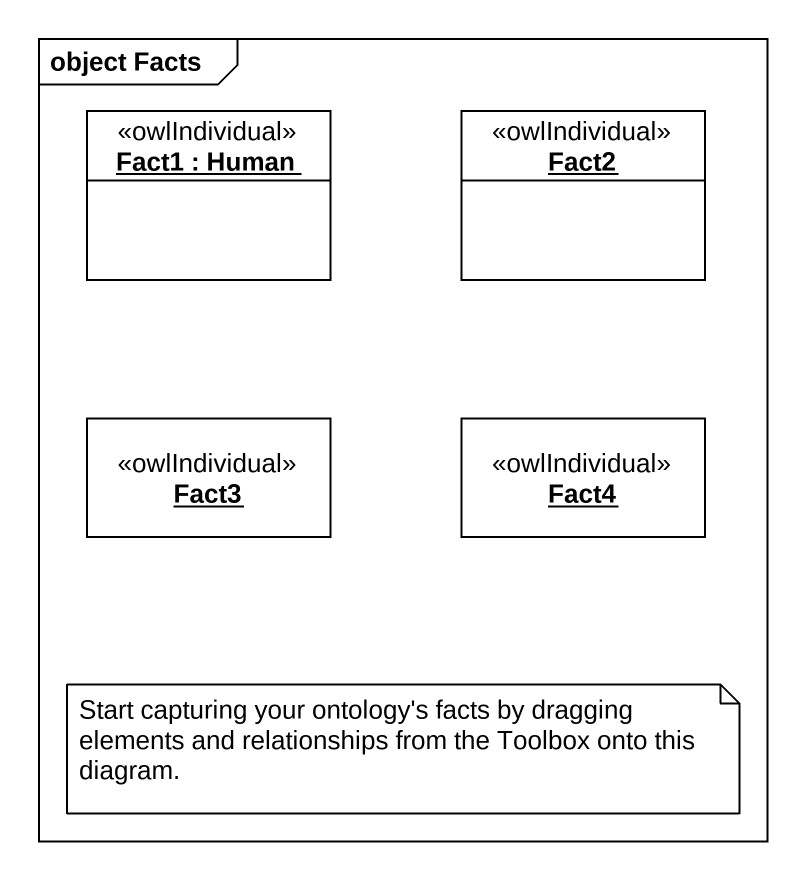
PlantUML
@startuml
mainframe object Facts
hide circle
hide empty members
object "Fact1 : Human" as Fact1 <<owlIndividual>>
object Fact2 <<owlIndividual>>
object Fact3 <<owlIndividual>>
object Fact4 <<owlIndividual>>
note as N1
  Start capturing your ontology's facts by dragging elements and relationships from the Toolbox onto this diagram.
end note
@enduml
